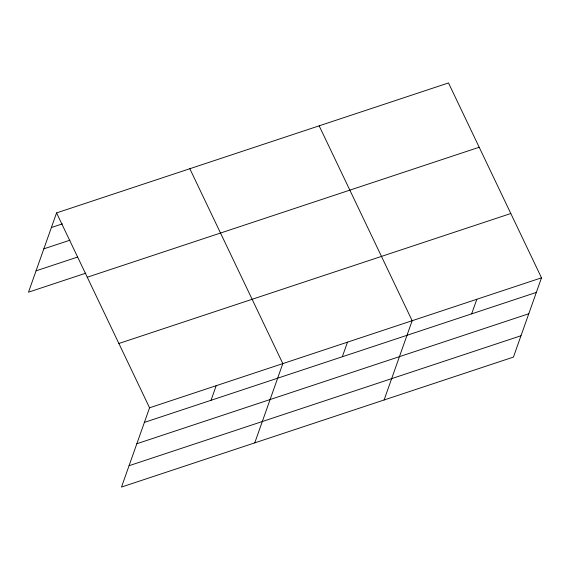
<?xml version="1.0" encoding="UTF-8"?>
<svg xmlns="http://www.w3.org/2000/svg" width="570" height="570" viewBox="0 0 570 570"><rect width="100%" height="100%" fill="white"/><g stroke="black" fill="none" stroke-linecap="round" stroke-linejoin="round"><path stroke-width="0.85" d="M56.565 212.909L149.568 407.792L121.496 487.058L513.435 357.091L541.5 277.825L448.505 82.942L56.565 212.909L28.5 292.175L85.849 273.158M211.028 400.297L216.194 385.698M254.754 442.869L282.82 363.603L189.824 168.72M342.321 356.756L347.493 342.157M384.095 399.976L412.16 320.711L319.164 125.835M471.661 313.863L476.834 299.271M51.4 227.508L62.365 223.875M43.84 248.848L69.989 240.177M36.06 270.836L77.385 257.134M87.26 277.227L479.192 147.252M118.874 343.482L510.813 213.515M149.568 407.792L541.5 277.825M144.395 422.391L536.334 292.417M136.843 443.731L528.775 313.757M129.055 465.719L520.987 335.744"/></g></svg>
